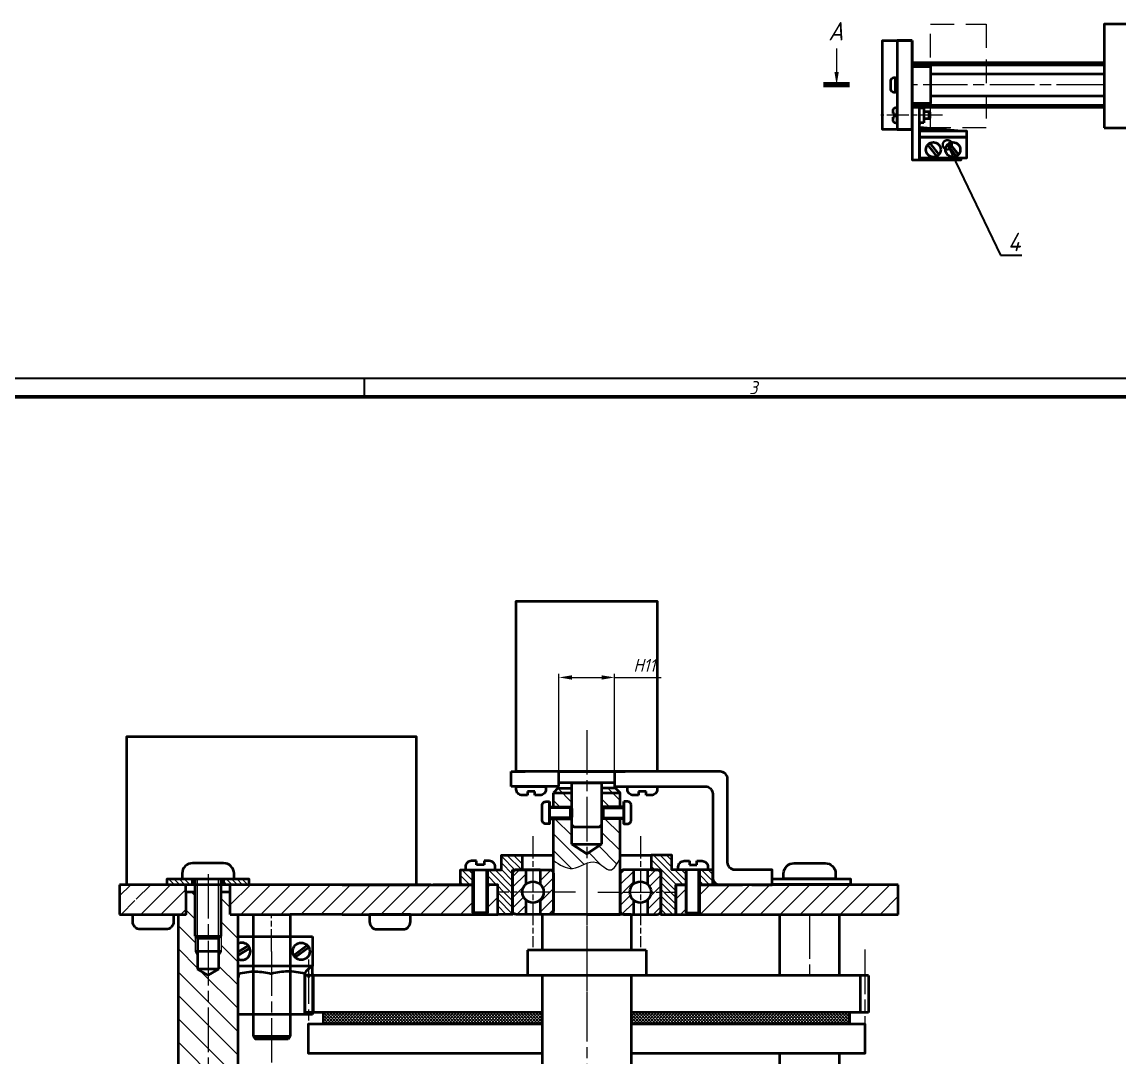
# Model space of a CAD drawing. Header units: millimetres. Extents: x -1657 to 2092, y -1414 to 1302.
# Drawn here: x 857 to 1152.9, y -1003.4 to -724.2 of the extents above; entities that cross this region are included whole.
import ezdxf
from ezdxf import colors
from ezdxf.entities.mleader import LeaderData, LeaderLine
from ezdxf.enums import TextEntityAlignment as Align
from ezdxf.math import Vec2, Vec3

# ---------------------------------------------------------------- set-up
doc = ezdxf.new("R2010")
doc.units = ezdxf.units.MM
for name, pattern in [('AM_ISO08W050', [18, 12, -1.5, 3, -1.5]), ('AM_ISO08W050x2', [9, 6, -0.75, 1.5, -0.75]), ('HIDDEN', [9.525, 6.35, -3.175])]:
    doc.linetypes.add(name, pattern=pattern)
doc.layers.get('0').update_dxf_attribs({"lineweight": 80})
for name, color, linetype, lineweight in [('AM_0', 7, 'Continuous', 35), ('AM_4', 3, 'Continuous', 15), ('AM_4N', 3, 'Continuous', 15), ('AM_5', 3, 'Continuous', 15), ('AM_7', 4, 'AM_ISO08W050', 15), ('AM_8', 1, 'Continuous', 15), ('AM_BOR', 7, 'Continuous', 35), ('окружности', 100, 'HIDDEN', 15), ('основные', 7, 'Continuous', 35), ('оч жирные', 7, 'Continuous', 70), ('тонкие', 2, 'Continuous', 15)]:
    doc.layers.add(name, color=color, linetype=linetype, lineweight=lineweight)
doc.styles.add('ACGOSTTS', font='geniso.shx', dxfattribs={"oblique": 15})
doc.styles.get("Standard").update_dxf_attribs({"font": 'geniso.shx', "oblique": 15})
doc.dimstyles.new('AM_GOST$0', dxfattribs={"dimtxt": 3.5, "dimasz": 3.5, "dimexe": 1, "dimexo": 1, "dimgap": 1.5, "dimtad": 1, "dimtoh": 1, "dimtxsty": 'Standard', "dimcen": 0, "dimclrd": 256, "dimclre": 256, "dimclrt": 2, "dimadec": 0, "dimazin": 2, "dimtp": 0.1, "dimtm": 0.1, "dimtfac": 0.71, "dimtmove": 0, "dimatfit": 3, "dimfxl": 1, "dimtolj": 1, "dimlwd": -1, "dimlwe": -1, "dimarcsym": 1})
pattern_1 = [(135, (496.132, -1457.6728), (-0.8980256, -0.8980256), [])]
pattern_2 = [(45, (97.2101, -1609.3425), (-1.4142136, 1.4142136), [])]
pattern_3 = [(135, (1888.3036, -1428.0744), (-0.7071068, -0.7071068), [])]

# ---------------------------------------------------------------- blocks, each defined once
blk = doc.blocks.new('_DotSmall')
at = {"color": 0, "linetype": 'ByBlock', "const_width": 0.5}
blk.add_lwpolyline([(-0.0625, 0, 1), (0.0625, 0, 1)], format="xyb", close=True, dxfattribs=at)
blk = doc.blocks.new('GOST_A1_LANDSCAPE')
at = {"layer": 'AM_BOR', "color": 1, "lineweight": 25}
for p, q in [((841, 594), (0, 594)), ((211, 594), (211, 589))]:
    blk.add_line(p, q, dxfattribs=at)
at = {"layer": 'AM_BOR', "color": 7, "lineweight": 50}
blk.add_line((836, 589), (20, 589), dxfattribs=at)
at = {"layer": 'AM_BOR', "color": 1, "lineweight": 25, "style": 'ACGOSTTS', "oblique": 15}
blk.add_text('3', height=3.5, dxfattribs=at).set_placement((316, 591.5), align=Align.MIDDLE_CENTER)
blk = doc.blocks.new('*D165')
at = {"layer": 'AM_5', "linetype": 'ByBlock', "transparency": 16777216}
for p, q in [((1001.83, -928.43), (1001.83, -900.03)), ((1005.33, -901.03), (1013.33, -901.03)), ((1016.83, -928.43), (1016.83, -900.03)), ((1016.83, -901.03), (1029.43, -901.03))]:
    blk.add_line(p, q, dxfattribs=at)
at = {"layer": 'AM_5', "transparency": 16777216}
for points in [[(1005.33, -900.45), (1005.33, -901.62), (1001.83, -901.03)], [(1013.33, -900.45), (1013.33, -901.62), (1016.83, -901.03)]]:
    blk.add_solid(points, dxfattribs=at)
at = {"layer": 'Defpoints', "color": 0, "transparency": 16777216}
for p in [(1016.83, -901.03), (1001.83, -929.43), (1016.83, -929.43)]:
    blk.add_point(p, dxfattribs=at)
at = {"layer": 'AM_5', "color": 2, "transparency": 16777216, "insert": (1024.88, -897.78), "char_height": 3.5, "attachment_point": 5}
blk.add_mtext('\\A1;H11', dxfattribs=at)

msp = doc.modelspace()

# ---------------------------------------------------------------- hatches: boundary and pattern name
at = {"layer": 'AM_8'}
h = msp.add_hatch(dxfattribs=at)
h.set_pattern_fill('ANSI31', color=256, angle=90, style=0)
h.set_pattern_definition([(135, (1309.6957, -1373.7972), (-2.245064, -2.245064), [])])
edge = h.paths.add_edge_path()
edge.add_line((1001.082, -939.13), (1000.653, -939.13))
edge.add_line((1000.653, -939.13), (1000.332, -939.13))
edge.add_line((1000.332, -939.13), (1000.332, -950.391))
edge.add_spline(control_points=[(1000.332, -950.391), (1002.027, -951.548), (1004.915, -953.519), (1008.046, -951.609), (1009.331, -951.133)], knot_values=[0, 0, 0, 0, 2.7958773, 4.7635346, 4.7635346, 4.7635346, 4.7635346], degree=3, periodic=0)
edge.add_line((1009.331, -951.133), (1009.331, -948.64))
edge.add_line((1009.331, -948.64), (1005.332, -946.02))
edge.add_line((1005.332, -946.02), (1005.332, -940.827))
edge.add_line((1005.332, -940.827), (1005.332, -939.13))
edge.add_line((1005.332, -939.13), (1004.903, -939.13))
edge.add_line((1004.903, -939.13), (1001.082, -939.13))
edge = h.paths.add_edge_path()
edge.add_line((1013.761, -939.13), (1013.332, -939.13))
edge.add_line((1013.332, -939.13), (1013.332, -940.827))
edge.add_line((1013.332, -940.827), (1013.332, -946.02))
edge.add_line((1013.332, -946.02), (1009.331, -948.642))
edge.add_line((1009.331, -948.642), (1009.331, -951.133))
edge.add_spline(control_points=[(1009.331, -951.133), (1010.228, -950.8), (1012.479, -950.345), (1015.866, -954.56), (1017.51, -951.366), (1018.332, -949.769)], knot_values=[4.7635346, 4.7635346, 4.7635346, 4.7635346, 6.1390184, 8.2290928, 10.3200374, 10.3200374, 10.3200374, 10.3200374], degree=3, periodic=0)
edge.add_line((1018.332, -949.769), (1018.332, -939.13))
edge.add_line((1018.332, -939.13), (1018.011, -939.13))
edge.add_line((1018.011, -939.13), (1017.582, -939.13))
edge.add_line((1017.582, -939.13), (1013.761, -939.13))
h.paths.add_polyline_path([(1000.332, -932.134), (1000.332, -935.93), (1000.653, -935.93), (1001.082, -935.93), (1004.903, -935.93), (1005.332, -935.93), (1005.332, -932.134)])
h.paths.add_polyline_path([(1013.332, -932.134), (1013.332, -935.93), (1013.761, -935.93), (1017.582, -935.93), (1018.011, -935.93), (1018.332, -935.93), (1018.332, -932.134)])
h.paths.add_polyline_path([(1001.532, -930.934), (1000.332, -932.134), (1005.332, -932.134), (1005.332, -930.934)])
h.paths.add_polyline_path([(1013.332, -930.934), (1013.332, -932.134), (1018.332, -932.134), (1017.132, -930.934)])
h = msp.add_hatch(dxfattribs=at)
h.set_pattern_fill('ANSI31', color=256, scale=0.4, angle=450, style=0)
h.set_pattern_definition(pattern_1)
h.paths.add_polyline_path([(978.632, -952.934), (975.332, -952.934), (975.332, -956.934), (978.632, -956.934)])
edge = h.paths.add_edge_path()
edge.add_arc((990.332, -953.934), 1, 90, 180, ccw=False)
edge.add_line((990.332, -952.934), (991.932, -952.934))
edge.add_line((991.932, -952.934), (991.932, -948.934))
edge.add_line((991.932, -948.934), (986.332, -948.934))
edge.add_line((986.332, -948.934), (986.332, -952.934))
edge.add_line((986.332, -952.934), (985.332, -952.934))
edge.add_line((985.332, -952.934), (982.632, -952.934))
edge.add_line((982.632, -952.934), (982.632, -956.934))
edge.add_line((982.632, -956.934), (985.332, -956.934))
edge.add_line((985.332, -956.934), (985.332, -958.827))
edge.add_line((985.332, -958.827), (989.332, -958.827))
edge.add_line((989.332, -958.827), (989.332, -953.934))
h.paths.add_polyline_path([(978.632, -952.934), (975.332, -952.934), (975.332, -956.934), (978.632, -956.934)], flags=17)
h.paths.add_polyline_path([(989.332, -958.934), (985.332, -958.934), (985.332, -964.934), (989.332, -964.934)])
edge = h.paths.add_edge_path()
edge.add_line((1036.032, -952.934), (1033.332, -952.934))
edge.add_line((1033.332, -952.934), (1032.332, -952.934))
edge.add_line((1032.332, -952.934), (1032.332, -948.934))
edge.add_line((1032.332, -948.934), (1026.732, -948.934))
edge.add_line((1026.732, -948.934), (1026.732, -952.934))
edge.add_line((1026.732, -952.934), (1028.332, -952.934))
edge.add_arc((1028.332, -953.934), 1, 0, 90, ccw=False)
edge.add_line((1029.332, -953.934), (1029.332, -958.827))
edge.add_line((1029.332, -958.827), (1033.332, -958.827))
edge.add_line((1033.332, -958.827), (1033.332, -956.934))
edge.add_line((1033.332, -956.934), (1036.032, -956.934))
edge.add_line((1036.032, -956.934), (1036.032, -952.934))
h.paths.add_polyline_path([(1043.332, -952.934), (1040.032, -952.934), (1040.032, -956.934), (1043.332, -956.934)])
h.paths.add_polyline_path([(1033.332, -958.934), (1029.332, -958.934), (1029.332, -964.934), (1033.332, -964.934)])
h = msp.add_hatch(dxfattribs=at)
h.set_pattern_fill('_U', color=256, angle=135, style=0, pattern_type=0)
h.set_pattern_definition(pattern_3)
h.paths.add_polyline_path([(896.206, -956.934), (902.977, -956.934), (902.977, -955.334), (896.206, -955.334)])
h = msp.add_hatch(dxfattribs=at)
h.set_pattern_fill('_U', color=256, angle=135, style=0, pattern_type=0)
h.set_pattern_definition(pattern_3)
h.paths.add_polyline_path([(918.206, -955.334), (911.435, -955.334), (911.435, -956.934), (918.206, -956.934)])
h = msp.add_hatch(dxfattribs=at)
h.set_pattern_fill('ANSI31', color=256, scale=0.4, angle=450, style=0)
h.set_pattern_definition(pattern_1)
h.paths.add_polyline_path([(976.632, -952.934), (975.332, -952.934), (975.332, -956.934), (978.632, -956.934), (978.632, -952.934)])
h = msp.add_hatch(dxfattribs=at)
h.set_pattern_fill('_U', color=256, scale=2, angle=405, style=0, pattern_type=0)
h.set_pattern_definition(pattern_2)
edge = h.paths.add_edge_path()
edge.add_line((990.332, -964.934), (992.918, -964.934))
edge.add_line((992.918, -964.934), (992.918, -961.059))
edge.add_arc((994.832, -958.934), 2.86, 492.00772, 587.99228, ccw=False)
edge.add_line((992.918, -956.809), (992.918, -952.934))
edge.add_line((992.918, -952.934), (990.332, -952.934))
edge.add_arc((990.332, -953.934), 1, 450, 540)
edge.add_line((989.332, -953.934), (989.332, -963.934))
edge.add_arc((990.332, -963.934), 1, 540, 630)
h = msp.add_hatch(dxfattribs=at)
h.set_pattern_fill('_U', color=256, scale=2, angle=405, style=0, pattern_type=0)
h.set_pattern_definition(pattern_2)
edge = h.paths.add_edge_path()
edge.add_line((999.332, -952.934), (996.746, -952.934))
edge.add_line((996.746, -952.934), (996.746, -956.809))
edge.add_arc((994.832, -958.934), 2.86, 312.00772, 407.99228, ccw=False)
edge.add_line((996.746, -961.059), (996.746, -964.934))
edge.add_line((996.746, -964.934), (999.332, -964.934))
edge.add_arc((999.332, -963.934), 1, 630, 720)
edge.add_line((1000.332, -963.934), (1000.332, -953.934))
edge.add_arc((999.332, -953.934), 1, 360, 450)
h = msp.add_hatch(dxfattribs=at)
h.set_pattern_fill('_U', color=256, scale=2, angle=405, style=0, pattern_type=0)
h.set_pattern_definition(pattern_2)
edge = h.paths.add_edge_path()
edge.add_arc((1019.332, -953.934), 1, 450, 540)
edge.add_line((1018.332, -953.934), (1018.332, -963.934))
edge.add_arc((1019.332, -963.934), 1, 540, 630)
edge.add_line((1019.332, -964.934), (1021.918, -964.934))
edge.add_line((1021.918, -964.934), (1021.918, -961.059))
edge.add_arc((1023.832, -958.934), 2.86, 492.00772, 587.99228, ccw=False)
edge.add_line((1021.918, -956.809), (1021.918, -952.934))
edge.add_line((1021.918, -952.934), (1019.332, -952.934))
h = msp.add_hatch(dxfattribs=at)
h.set_pattern_fill('_U', color=256, scale=2, angle=405, style=0, pattern_type=0)
h.set_pattern_definition(pattern_2)
edge = h.paths.add_edge_path()
edge.add_line((1025.746, -961.059), (1025.746, -964.934))
edge.add_line((1025.746, -964.934), (1028.332, -964.934))
edge.add_arc((1028.332, -963.934), 1, 630, 720)
edge.add_line((1029.332, -963.934), (1029.332, -953.934))
edge.add_arc((1028.332, -953.934), 1, 360, 450)
edge.add_line((1028.332, -952.934), (1025.746, -952.934))
edge.add_line((1025.746, -952.934), (1025.746, -956.809))
edge.add_arc((1023.832, -958.934), 2.86, 312.00772, 407.99228, ccw=False)
h = msp.add_hatch(dxfattribs=at)
h.set_pattern_fill('ANSI31', color=256, scale=1.2, angle=180)
h.set_pattern_definition([(225, (-67.8108, -1453.0834), (2.694077, -2.694077), [])])
h.paths.add_polyline_path([(885.808, -1052.152), (888.24, -1055.109, -1), (888.637, -1055.591, -1), (888.24, -1055.109), (885.808, -1052.152), (883.332, -1052.152), (883.332, -1060.152), (901.206, -1060.152), (901.206, -1058.179), (901.206, -1052.152)])
h.paths.add_polyline_path([(965.326, -1052.152), (965.326, -1054.152), (965.335, -1054.152), (965.335, -1060.152), (918.206, -1060.152), (918.206, -1061.779), (896.206, -1061.779), (896.206, -1060.152), (913.206, -1060.152), (913.206, -1058.179), (913.206, -1052.152)])
h.paths.add_polyline_path([(885.332, -956.934), (884.248, -956.934), (887.318, -960.666, -1), (887.715, -961.149, -1), (887.318, -960.666), (884.248, -956.934), (883.332, -956.934), (883.332, -964.934), (901.206, -964.934), (901.206, -958.934), (901.206, -956.934)])
h.paths.add_polyline_path([(913.206, -956.934), (913.206, -958.934), (913.206, -964.934), (929.332, -964.934), (943.332, -964.934), (978.632, -964.934), (978.632, -964.48), (978.632, -956.934), (967.899, -956.934), (943.332, -956.934)])
h.paths.add_polyline_path([(973.326, -1052.152), (973.326, -1054.152), (973.335, -1054.152), (973.31, -1060.152), (975.317, -1060.152), (981.326, -1060.152), (981.326, -1052.152)])
h.paths.add_polyline_path([(1045.305, -1052.152), (1045.305, -1054.152), (1045.315, -1054.152), (1045.315, -1060.152), (1043.314, -1060.152), (1043.314, -1086.152), (1037.775, -1086.152), (1037.775, -1060.152), (1037.326, -1060.152), (1037.326, -1052.152), (1043.305, -1052.152), (1043.305, -1051.152), (1046.823, -1051.152), (1046.823, -1052.152)])
h.paths.add_polyline_path([(1055.305, -1052.152), (1053.305, -1052.152), (1053.305, -1054.152), (1053.315, -1054.152), (1053.289, -1060.152), (1069.553, -1060.152), (1069.54, -1052.152)])
h.paths.add_polyline_path([(1069.54, -1052.152), (1069.553, -1060.152), (1093.332, -1060.152), (1093.332, -1052.152)])
h.paths.add_polyline_path([(1055.329, -956.938), (1053.899, -956.934), (1042.899, -956.934), (1040.032, -956.934), (1040.032, -964.934), (1050.765, -964.934), (1093.332, -964.934), (1093.332, -956.934), (1059.366, -956.934), (1059.366, -956.938)])
h.paths.add_polyline_path([(1033.332, -956.934), (1033.332, -964.934), (1036.032, -964.934), (1036.032, -964.48), (1036.032, -956.934)])
h.paths.add_polyline_path([(982.632, -956.934), (982.632, -964.48), (982.632, -964.934), (985.332, -964.934), (985.332, -956.934)])
h = msp.add_hatch(dxfattribs=at)
h.set_pattern_fill('ANSI31', color=256, scale=1.4, angle=90)
h.set_pattern_definition([(135, (-67.811, -1453.0834), (-3.14309, -3.14309), [])])
h.paths.add_polyline_path([(910.706, -958.934), (910.706, -970.853), (910.706, -974.934), (910.056, -976.134), (910.056, -979.734), (907.206, -981.379), (907.206, -1035.734), (910.056, -1037.379), (910.056, -1040.979), (910.706, -1042.179), (910.706, -1046.26), (910.706, -1052.152), (915.206, -1052.152), (915.206, -970.934), (915.206, -964.961), (913.206, -964.934), (913.206, -958.934)])
h.paths.add_polyline_path([(903.706, -974.934), (903.706, -958.934), (901.206, -958.934), (901.206, -964.934), (899.206, -964.961), (899.206, -1052.152), (903.706, -1052.152), (903.706, -1046.26), (903.706, -1042.179), (904.355, -1040.979), (904.355, -1037.379), (907.206, -1035.734), (907.206, -981.379), (904.355, -979.734), (904.355, -976.134)])
h.paths.add_polyline_path([(910.706, -1052.152), (910.706, -1058.179), (913.206, -1058.179), (913.206, -1052.152)])
h.paths.add_polyline_path([(901.206, -1052.152), (901.206, -1058.179), (903.706, -1058.179), (903.706, -1052.152)])
h = msp.add_hatch(dxfattribs=at)
h.set_pattern_fill('ANSI37', color=256, scale=0.182, angle=360, style=0)
h.set_pattern_definition([(45, (-1928.0401, -1649.62536), (-0.40860165, 0.40860165), []), (135, (-1928.0401, -1649.62536), (-0.40860165, -0.40860165), [])])
h.paths.add_polyline_path([(997.331, -991.434), (938.332, -991.434), (938.332, -994.426), (997.331, -994.426)])
h.paths.add_polyline_path([(1080.332, -991.434), (1021.332, -991.434), (1021.332, -994.426), (1080.332, -994.426)])

# ---------------------------------------------------------------- linework, layer by layer
at = {"layer": 'AM_0'}
for p, q in [((919.332, -964.934), (919.332, -980.934)), ((929.332, -964.934), (929.332, -980.934)), ((997.332, -964.934), (997.332, -974.557)), ((1021.332, -964.934), (1021.332, -974.557)), ((904.355, -971.334), (904.355, -979.734)), ((910.056, -971.334), (910.056, -979.734)), ((910.706, -974.934), (903.706, -974.934)), ((993.332, -974.557), (993.332, -981.434)), ((1025.332, -974.557), (993.332, -974.557)), ((1025.332, -974.557), (1025.332, -981.434)), ((935.332, -978.934), (915.206, -978.934)), ((907.206, -981.379), (904.355, -979.734)), ((910.056, -979.734), (904.355, -979.734)), ((907.206, -981.379), (910.056, -979.734)), ((933.332, -981.434), (933.332, -991.434)), ((1085.332, -981.434), (933.332, -981.434)), ((935.332, -980.934), (935.332, -991.934)), ((935.582, -981.434), (935.582, -991.434)), ((1025.332, -981.434), (993.332, -981.434)), ((1021.332, -981.434), (997.332, -981.434)), ((1083.082, -981.434), (1083.082, -991.434)), ((1085.332, -981.434), (1085.332, -991.434)), ((935.332, -991.934), (915.206, -991.934)), ((919.332, -991.934), (919.332, -997.776)), ((929.332, -991.934), (919.332, -991.934)), ((929.332, -991.934), (929.332, -997.776)), ((997.332, -991.434), (933.332, -991.434)), ((1085.332, -991.434), (1021.332, -991.434)), ((919.332, -997.776), (919.866, -998.581)), ((928.798, -998.581), (919.866, -998.581)), ((929.332, -997.776), (928.798, -998.581))]:
    msp.add_line(p, q, dxfattribs=at)
at = {"layer": 'AM_4'}
for p, q in [((904.355, -971.334), (904.355, -955.334)), ((910.056, -971.334), (910.056, -955.334)), ((979.065, -964.934), (979.065, -952.934)), ((982.199, -964.934), (982.199, -952.934)), ((1036.465, -964.934), (1036.465, -952.934)), ((1040.032, -964.48), (1040.032, -952.934)), ((903.706, -957.035), (903.706, -974.934)), ((910.706, -957.035), (910.706, -974.934)), ((978.632, -964.48), (978.632, -964.934)), ((982.632, -964.48), (982.632, -964.934)), ((1036.032, -964.48), (1036.032, -964.934)), ((1040.032, -964.48), (1040.032, -964.934)), ((903.706, -974.934), (904.355, -976.134)), ((910.706, -974.934), (910.056, -976.134))]:
    msp.add_line(p, q, dxfattribs=at)
at = {"layer": 'AM_4N'}
for p, q in [((1005.332, -936.36), (999.332, -936.36)), ((1013.332, -936.36), (1019.332, -936.36)), ((1005.332, -938.701), (999.332, -938.701)), ((1013.332, -938.701), (1019.332, -938.701))]:
    msp.add_line(p, q, dxfattribs=at)
at = {"layer": 'AM_5'}
msp.add_line((1076.738, -731.391), (1076.738, -737.711), dxfattribs=at)
at = {"layer": 'AM_5', "linetype": 'Continuous'}
msp.add_trace([(1076.155, -737.711), (1077.321, -737.711), (1076.738, -741.211)], dxfattribs=at)
at = {"layer": 'AM_7'}
for p, q in [((1148.078, -741.211), (1097.078, -741.211)), ((1148.941, -741.211), (1148.078, -741.211)), ((1009.332, -915.246), (1009.315, -1321.395)), ((907.206, -954.083), (907.206, -1060.152)), ((1069.458, -964.934), (1069.458, -981.434)), ((924.332, -974.934), (924.332, -1006.934)), ((1084.332, -974.434), (1084.332, -998.434)), ((934.267, -977.099), (934.332, -998.934)), ((934.332, -977.099), (934.332, -998.434))]:
    msp.add_line(p, q, dxfattribs=at)
at = {"layer": 'AM_7', "linetype": 'AM_ISO08W050x2'}
for p, q in [((1105.265, -749.406), (1088.646, -749.406)), ((994.832, -943.828), (994.832, -973.827)), ((1023.832, -943.828), (1023.832, -973.827)), ((1023.832, -943.828), (1023.832, -973.827)), ((1006.332, -958.934), (985.739, -958.934)), ((1009.332, -958.934), (1009.332, -987.434)), ((1012.332, -958.934), (1032.925, -958.934)), ((924.332, -974.934), (924.332, -964.934))]:
    msp.add_line(p, q, dxfattribs=at)
at = {"layer": 'окружности'}
msp.add_lwpolyline([(1102.078, -724.825), (1117.078, -724.825), (1117.078, -752.825), (1102.078, -752.825)], close=True, dxfattribs=at)
at = {"layer": 'основные'}
for p, q in [((1097.078, -735.765), (1148.941, -735.765)), ((1097.078, -746.656), (1148.941, -746.656)), ((1092.378, -748.906), (1091.878, -748.906)), ((1091.878, -749.906), (1092.378, -749.906)), ((1092.378, -749.906), (1092.378, -748.906)), ((1099.078, -751.644), (1099.078, -751.914)), ((1110.557, -753.673), (1099.078, -752.709)), ((1109.225, -753.684), (1108.625, -753.684)), ((1110.627, -753.679), (1110.557, -753.673)), ((1110.627, -753.679), (1110.627, -753.679)), ((1102.078, -758.27), (1101.353, -757.356)), ((1101.887, -756.93), (1104.343, -760.013)), ((1109.06, -760.442), (1106.612, -757.356)), ((1107.146, -756.93), (1109.602, -760.013)), ((1103.801, -760.442), (1102.078, -758.27)), ((988.931, -930.425), (988.931, -926.425)), ((988.931, -926.425), (992.764, -926.425)), ((1001.831, -930.426), (1001.831, -926.427)), ((1009.332, -926.427), (1019.732, -926.427)), ((1016.832, -926.427), (1016.832, -930.427)), ((1001.831, -930.426), (988.931, -930.425)), ((995.332, -931.827), (993.332, -931.827)), ((993.332, -931.827), (993.332, -932.827)), ((995.332, -932.827), (995.332, -931.827)), ((1001.532, -930.934), (1000.332, -932.134)), ((1000.332, -935.93), (1000.332, -932.134)), ((1000.332, -932.134), (1005.332, -932.134)), ((1001.532, -930.934), (1005.332, -930.934)), ((1017.132, -930.934), (1013.332, -930.934)), ((1013.332, -932.134), (1018.332, -932.134)), ((1017.132, -930.934), (1018.332, -932.134)), ((1018.332, -935.93), (1018.332, -932.134)), ((1025.332, -931.827), (1023.332, -931.827)), ((1023.332, -931.827), (1023.332, -932.827)), ((1025.332, -932.827), (1025.332, -931.827)), ((999.332, -935.93), (999.332, -934.53)), ((1019.332, -935.93), (1019.332, -934.53)), ((999.332, -935.93), (1000.653, -935.93)), ((999.332, -939.13), (999.332, -935.93)), ((1000.653, -935.93), (1001.082, -935.93)), ((1001.082, -935.93), (1004.903, -935.93)), ((1004.903, -935.93), (1005.332, -936.36)), ((1004.903, -935.93), (1004.903, -939.13)), ((1004.903, -935.93), (1005.332, -935.93)), ((1005.332, -936.36), (1005.332, -938.701)), ((1013.761, -935.93), (1013.332, -936.36)), ((1013.761, -935.93), (1013.332, -935.93)), ((1013.332, -936.36), (1013.332, -938.701)), ((1017.582, -935.93), (1013.761, -935.93)), ((1013.761, -935.93), (1013.761, -939.13)), ((1018.011, -935.93), (1017.582, -935.93)), ((1019.332, -935.93), (1018.011, -935.93)), ((1019.332, -939.13), (1019.332, -935.93)), ((999.332, -940.53), (999.332, -939.13)), ((999.332, -939.13), (1000.653, -939.13)), ((1000.332, -964.934), (1000.332, -939.13)), ((1000.653, -939.13), (1001.082, -939.13)), ((1001.082, -939.13), (1004.903, -939.13)), ((1004.903, -939.13), (1005.332, -938.701)), ((1004.903, -939.13), (1005.332, -939.13)), ((1005.332, -946.02), (1005.332, -940.827)), ((1013.761, -939.13), (1013.332, -938.701)), ((1013.761, -939.13), (1013.332, -939.13)), ((1013.332, -940.827), (1013.332, -946.02)), ((1017.582, -939.13), (1013.761, -939.13)), ((1018.011, -939.13), (1017.582, -939.13)), ((1019.332, -939.13), (1018.011, -939.13)), ((1018.332, -964.934), (1018.332, -939.13)), ((1019.332, -940.53), (1019.332, -939.13)), ((1009.331, -948.64), (1005.332, -946.02)), ((1005.332, -946.02), (1013.332, -946.02)), ((1009.332, -948.641), (1013.332, -946.02)), ((991.932, -948.934), (991.932, -952.934)), ((991.932, -948.934), (1000.332, -948.934)), ((1018.332, -948.934), (1026.732, -948.934)), ((979.632, -951.534), (979.632, -950.534)), ((981.632, -951.534), (979.632, -951.534)), ((981.632, -950.534), (981.632, -951.534)), ((1037.032, -950.534), (1037.032, -951.534)), ((1037.032, -951.534), (1039.032, -951.534)), ((1039.032, -951.534), (1039.032, -950.534)), ((902.977, -956.934), (902.977, -955.334)), ((903.706, -970.853), (903.706, -955.334)), ((910.706, -970.853), (910.706, -955.334)), ((911.435, -956.934), (911.435, -955.334)), ((978.632, -964.48), (978.632, -952.934)), ((982.632, -964.48), (982.632, -952.934)), ((989.332, -953.934), (989.332, -952.934)), ((989.332, -952.934), (990.332, -952.934)), ((989.332, -953.934), (989.332, -956.934)), ((990.332, -952.934), (1000.332, -952.934)), ((996.746, -952.934), (990.332, -952.934)), ((992.918, -952.934), (992.918, -956.809)), ((996.746, -952.934), (996.746, -956.809)), ((1021.918, -952.934), (1021.918, -956.809)), ((1025.746, -952.934), (1025.746, -956.809)), ((1028.332, -952.934), (1029.338, -952.934)), ((1029.338, -952.934), (1029.338, -954.032)), ((1036.032, -952.934), (1036.032, -964.48)), ((1039.599, -964.934), (1039.599, -952.934)), ((883.332, -956.934), (883.332, -964.934)), ((901.206, -958.934), (901.206, -956.934)), ((913.206, -958.934), (913.206, -956.934)), ((943.332, -956.934), (967.899, -956.934)), ((967.899, -956.934), (978.632, -956.934)), ((985.332, -956.934), (982.632, -956.934)), ((985.332, -964.934), (985.332, -956.934)), ((1033.332, -956.934), (1033.332, -964.934)), ((1033.332, -956.934), (1036.032, -956.934)), ((1036.032, -956.934), (1033.332, -956.934)), ((1042.899, -956.934), (1040.032, -956.934)), ((1053.899, -956.934), (1042.899, -956.934)), ((1093.332, -956.934), (1053.899, -956.934)), ((1093.332, -964.934), (1093.332, -956.934)), ((992.918, -961.059), (992.918, -964.934)), ((996.746, -961.059), (996.746, -964.934)), ((1021.918, -961.059), (1021.918, -964.934)), ((1025.746, -961.059), (1025.746, -964.934)), ((982.632, -964.48), (978.632, -964.48)), ((979.065, -964.934), (978.632, -964.48)), ((982.632, -964.48), (982.199, -964.934)), ((1036.032, -964.48), (1040.032, -964.48)), ((1036.032, -964.48), (1036.465, -964.934)), ((1039.599, -964.934), (1040.032, -964.48)), ((913.206, -964.934), (929.332, -964.934)), ((943.332, -964.934), (929.332, -964.934)), ((943.332, -964.934), (985.332, -964.934)), ((982.199, -964.934), (979.065, -964.934)), ((1021.332, -964.934), (997.332, -964.934)), ((1009.332, -964.934), (1018.332, -964.934)), ((1033.332, -964.934), (1050.765, -964.934)), ((1036.465, -964.934), (1039.599, -964.934)), ((1050.765, -964.934), (1093.332, -964.934)), ((903.706, -970.853), (904.355, -971.334)), ((903.706, -970.853), (910.706, -970.853)), ((904.355, -971.334), (910.056, -971.334)), ((910.706, -970.853), (910.056, -971.334)), ((915.206, -970.934), (935.332, -970.934)), ((918.077, -973.38), (915.206, -975.171)), ((930.291, -975.954), (933.952, -973.271)), ((935.332, -970.934), (935.332, -978.934)), ((915.206, -976.049), (918.446, -974.028)), ((930.731, -976.555), (930.291, -975.954)), ((934.417, -973.854), (930.731, -976.555)), ((935.332, -980.934), (935.332, -978.934)), ((915.332, -991.934), (915.332, -980.934)), ((919.332, -980.934), (919.332, -991.934)), ((929.332, -980.934), (929.332, -991.934)), ((933.332, -991.934), (933.332, -980.934)), ((934.332, -980.934), (934.332, -981.934)), ((997.332, -981.434), (997.316, -1298.216)), ((1021.332, -981.434), (1021.332, -997.426)), ((938.332, -994.426), (938.332, -991.434)), ((997.332, -991.428), (993.332, -991.426)), ((1080.332, -994.426), (1080.332, -991.434)), ((1021.332, -994.426), (1021.332, -998.298)), ((919.332, -997.776), (929.332, -997.776)), ((1021.332, -997.426), (1021.316, -1298.134))]:
    msp.add_line(p, q, dxfattribs=at)
for points in [[(1148.941, -752.825), (1163.96, -752.825), (1163.96, -724.825), (1148.941, -724.825)], [(1097.078, -729.207), (1097.078, -753.214), (1089.078, -753.214), (1089.078, -729.207)], [(1097.078, -729.207), (1093.078, -729.207), (1093.078, -753.214), (1097.078, -753.214)], [(1102.078, -736.211), (1102.078, -746.211), (1097.078, -746.211), (1097.078, -736.211)], [(1099.078, -747.211), (1097.078, -747.211), (1097.078, -761.449), (1099.078, -761.449)], [(1100.278, -751.406), (1099.078, -751.406), (1099.078, -747.406), (1100.278, -747.406)], [(1111.878, -753.684), (1099.078, -753.684), (1099.078, -755.309), (1111.878, -755.309)], [(885.332, -956.934), (885.332, -916.934), (963.332, -916.934), (963.332, -956.934)], [(1001.832, -926.427), (1016.832, -926.427), (1016.832, -929.427), (1001.832, -929.427)]]:
    msp.add_lwpolyline(points, close=True, dxfattribs=at)
for points in [[(1148.941, -735.211), (1097.078, -735.211), (1097.078, -747.211), (1148.941, -747.211)], [(1097.078, -744.211), (1097.078, -738.211)], [(1102.078, -738.211), (1148.941, -738.211)], [(1148.941, -744.211), (1102.078, -744.211)], [(1100.278, -748.352), (1101.739, -748.352), (1101.927, -748.568), (1101.927, -750.135), (1101.739, -750.352), (1101.739, -748.352), (1101.739, -750.352), (1100.278, -750.352)], [(1108.925, -753.684), (1108.925, -753.684), (1103.281, -753.382), (1099.05, -752.976)], [(1100.278, -760.908), (1111.878, -760.908), (1111.878, -753.684), (1099.078, -753.684), (1099.078, -760.908)], [(1099.078, -753.684), (1099.13, -761.402), (1110.318, -761.402), (1110.318, -760.908)], [(1099.078, -760.908), (1111.878, -760.908), (1111.878, -755.309), (1099.078, -755.309), (1099.078, -760.908)], [(995.899, -926.427), (990.332, -926.427), (990.332, -880.427), (1028.332, -880.427), (1028.332, -926.427), (995.899, -926.427)], [(1005.332, -930.934), (1005.332, -929.427), (1013.332, -929.427), (1013.332, -930.934)], [(1011.1, -941.427), (1005.932, -941.427), (1005.332, -940.827), (1005.332, -930.934)], [(1013.332, -930.934), (1013.332, -940.827), (1012.732, -941.427), (1011.1, -941.427)], [(903.706, -956.934), (896.206, -956.934), (896.206, -955.334), (918.206, -955.334), (918.206, -956.934), (910.706, -956.934)], [(1059.366, -955.319), (1080.458, -955.319), (1080.458, -956.919), (1059.366, -956.919)], [(905.332, -956.934), (883.332, -956.934)], [(967.332, -956.934), (961.332, -956.934)], [(975.332, -956.934), (971.332, -956.934), (967.899, -956.934)], [(989.332, -964.934), (985.332, -964.934), (985.332, -956.934), (982.632, -956.934)], [(1029.332, -964.934), (1033.332, -964.934), (1033.332, -956.934), (1036.032, -956.934)], [(1043.332, -956.934), (1047.332, -956.934), (1050.765, -956.934)], [(1053.899, -956.934), (1057.332, -956.934)], [(903.706, -958.934), (901.206, -958.934), (901.206, -964.934), (901.206, -964.934)], [(913.206, -964.934), (913.206, -964.934), (913.206, -958.934), (910.706, -958.934)], [(883.332, -964.934), (901.206, -964.934)], [(915.206, -970.934), (915.206, -1052.152), (899.206, -1052.152), (899.206, -964.961), (901.206, -964.934)], [(913.206, -964.934), (915.206, -964.961), (915.206, -970.934)], [(1061.458, -981.434), (1061.458, -964.961), (1077.458, -964.961), (1077.458, -981.434)], [(968.484, -1002.426), (934.329, -1002.426), (934.329, -994.426), (997.331, -994.426)], [(1021.332, -994.426), (1084.329, -994.426), (1084.329, -1002.426), (1050.144, -1002.426)], [(997.331, -1002.426), (968.484, -1002.426)], [(1050.144, -1002.426), (1021.332, -1002.426)], [(1077.458, -1002.426), (1077.553, -1052.152), (1061.553, -1052.152), (1061.458, -1002.426)]]:
    msp.add_lwpolyline(points, dxfattribs=at)
for points in [[(1091.378, -740.711), (1091.378, -740.011, -0.4142136), (1092.178, -739.211), (1092.578, -739.211), (1092.578, -743.211), (1092.178, -743.211, -0.4142136), (1091.378, -742.411), (1091.378, -740.711)], [(1091.878, -749.906), (1091.878, -750.606, 0.4142136), (1092.678, -751.406), (1093.078, -751.406), (1093.078, -747.406), (1092.678, -747.406, 0.4142136), (1091.878, -748.206), (1091.878, -748.906)], [(1022.764, -926.428), (1016.831, -926.427), (1016.831, -930.427), (1041.331, -930.429, -0.4142136), (1043.331, -932.43), (1043.329, -954.937, 0.4142136), (1045.329, -956.937), (1051.329, -956.937)], [(1055.329, -956.938), (1059.366, -956.938), (1059.366, -952.938), (1049.329, -952.937, -0.4142136), (1047.329, -950.937), (1047.331, -930.43), (1047.331, -928.43, 0.4142136), (1045.331, -926.43), (1025.898, -926.428)], [(993.332, -932.827), (991.932, -932.827, -0.4142136), (990.332, -931.227), (990.332, -930.427), (998.332, -930.427), (998.332, -931.227, -0.4142136), (996.732, -932.827), (995.332, -932.827)], [(1023.332, -932.827), (1021.932, -932.827, -0.4142136), (1020.332, -931.227), (1020.332, -930.427), (1028.332, -930.427), (1028.332, -931.227, -0.4142136), (1026.732, -932.827), (1025.332, -932.827)], [(978.632, -956.934), (975.332, -956.934), (975.332, -952.934), (985.332, -952.934), (986.332, -952.934), (986.332, -948.934), (991.932, -948.934), (991.932, -952.934), (990.332, -952.934, 0.4142136), (989.332, -953.934), (989.332, -964.934), (985.332, -964.934)], [(1040.032, -956.934), (1043.332, -956.934), (1043.332, -952.934), (1033.332, -952.934), (1032.332, -952.934), (1032.332, -948.934), (1026.732, -948.934), (1026.732, -952.934), (1028.332, -952.934, -0.4142136), (1029.332, -953.934), (1029.332, -964.934), (1033.332, -964.934)], [(979.632, -950.534), (978.232, -950.534, 0.4142136), (976.632, -952.134), (976.632, -952.934), (984.632, -952.934), (984.632, -952.134, 0.4142136), (983.032, -950.534), (981.632, -950.534)], [(1039.032, -950.534), (1040.432, -950.534, -0.4142136), (1042.032, -952.134), (1042.032, -952.934), (1034.032, -952.934), (1034.032, -952.134, -0.4142136), (1035.632, -950.534), (1037.032, -950.534)], [(999.332, -964.934), (990.332, -964.934, -0.4142136), (989.332, -963.934), (989.332, -953.934, -0.4142136), (990.332, -952.934), (999.332, -952.934, -0.4142136), (1000.332, -953.934), (1000.332, -963.934, -0.4142136), (999.332, -964.934, -1.6557411)], [(1019.332, -964.934), (1028.332, -964.934, 0.4142136), (1029.332, -963.934), (1029.332, -953.934, 0.4142136), (1028.332, -952.934), (1019.332, -952.934, 0.4142136), (1018.332, -953.934), (1018.332, -963.934, 0.4142136), (1019.332, -964.934, 1.6557411)]]:
    msp.add_lwpolyline(points, format="xyb", dxfattribs=at)
for points in [[(999.332, -934.53), (999.332, -940.53), (998.332, -940.53, -0.4142136), (997.332, -939.53), (997.332, -935.53, -0.4142136), (998.332, -934.53)], [(1019.332, -934.53), (1019.332, -940.53), (1020.332, -940.53, 0.4142136), (1021.332, -939.53), (1021.332, -935.53, 0.4142136), (1020.332, -934.53)], [(914.206, -955.334), (914.206, -953.934, 0.4142136), (911.406, -951.134), (903.006, -951.134, 0.4142136), (900.206, -953.934), (900.206, -955.334)], [(1062.458, -955.334), (1062.458, -953.934, -0.4142136), (1065.258, -951.134), (1073.658, -951.134, -0.4142136), (1076.458, -953.934), (1076.458, -955.334)], [(886.891, -966.961), (886.891, -964.961), (897.891, -964.961), (897.891, -966.961, -0.4142136), (895.891, -968.961), (888.891, -968.961, -0.4142136)], [(961.773, -966.961), (961.773, -964.961), (950.773, -964.961), (950.773, -966.961, 0.4142136), (952.773, -968.961), (959.773, -968.961, 0.4142136)]]:
    msp.add_lwpolyline(points, format="xyb", close=True, dxfattribs=at)
for centre, radius in [((1102.835, -758.684), 2), ((1108.107, -758.684), 2), ((994.832, -958.934), 2.86), ((1023.832, -958.934), 2.86), ((932.341, -974.913), 2.3)]:
    msp.add_circle(centre, radius, dxfattribs=at)
for centre, radius, start, end in [((990.332, -953.934), 1, 90, 180), ((990.332, -953.934), 1, 90, 180), ((916.323, -974.913), 2.3, 240.9476, 119.0524)]:
    msp.add_arc(centre, radius, start, end, dxfattribs=at)
for points, knots in [([(935.332, -978.934), (934.429, -979.502), (933.157, -980.303), (933.293, -981.686), (933.332, -982.087)], [0, 0, 0, 0, 1.4142136, 1.9907364, 1.9907364, 1.9907364, 1.9907364]), ([(915.206, -980.577), (915.261, -980.69), (915.425, -981.143), (915.371, -981.686), (915.332, -982.087)], [1.20962553, 1.20962553, 1.20962553, 1.20962553, 1.41421356, 1.99073645, 1.99073645, 1.99073645, 1.99073645]), ([(915.332, -980.934), (916.894, -980.627), (919.897, -980.036), (922.893, -980.643), (924.332, -980.934)], [0, 0, 0, 0, 2.3603135, 4.5395961, 4.5395961, 4.5395961, 4.5395961]), ([(933.332, -980.934), (931.771, -980.627), (928.767, -980.036), (925.771, -980.643), (924.332, -980.934)], [0, 0, 0, 0, 2.3603135, 4.5395961, 4.5395961, 4.5395961, 4.5395961])]:
    msp.add_open_spline(points, degree=3, knots=knots, dxfattribs=at)
at = {"layer": 'оч жирные'}
msp.add_line((1080.238, -741.211), (1073.238, -741.211), dxfattribs=at)
at = {"layer": 'тонкие'}
msp.add_open_spline([(1000.332, -950.391), (1002.027, -951.548), (1005.749, -954.088), (1011.28, -948.853), (1015.866, -954.56), (1017.51, -951.366), (1018.332, -949.769)], degree=3, knots=[0, 0, 0, 0, 2.7958773, 6.1390184, 8.2290928, 10.3200374, 10.3200374, 10.3200374, 10.3200374], dxfattribs=at)

# ---------------------------------------------------------------- block references
at = {"layer": 'основные', "lineweight": 0}
msp.add_blockref('GOST_A1_LANDSCAPE', (738.279, -1414.362), dxfattribs=at)

# ---------------------------------------------------------------- texts
at = {"layer": 'основные', "insert": (1074.503, -724.222), "char_height": 5, "attachment_point": 1}
msp.add_mtext('А', dxfattribs=at)

# ---------------------------------------------------------------- dimensions: what is measured, and where the dimension line sits
at = {"layer": 'AM_5'}
dim = msp.add_linear_dim(base=(1016.832, -901.033), p1=(1001.832, -929.427), p2=(1016.832, -929.427), angle=180, text='H11', dimstyle='AM_GOST$0', override={"dimpost": '', "dimtdec": 3}, dxfattribs=at)
dim.commit()
dim.dimension.update_dxf_attribs({"geometry": '*D165', "text_midpoint": (1024.879, -901.033), "dimtype": 160})

# ---------------------------------------------------------------- leaders
at = {"layer": 'AM_4'}
ml = msp.add_multileader_mtext('Standard', dxfattribs=at)
ml.set_content('4', color=256)
ml.set_leader_properties()
ml.set_arrow_properties(name='DOTSMALL')
ml.build(insert=Vec2(0, 0))
ml.multileader.update_dxf_attribs({"text_left_attachment_type": 6, "text_right_attachment_type": 6, "dogleg_length": 0, "arrow_head_size": 5})
ctx = ml.context
ctx.base_point, ctx.char_height, ctx.arrow_head_size, ctx.plane_origin = Vec3(1120.919, -787.091), 5, 5, Vec3(1159.908, -820.55)
ctx.left_attachment, ctx.right_attachment = 6, 6
notes = []
notes.append((ctx, [(0, (1, 1, 0), (1120.919, -787.091), (1, 0), 0, [(0, [(1106.612, -757.356)], 0, [])])]))
ctx.mtext.insert, ctx.mtext.flow_direction = Vec3(1122.919, -781.091), 5
for ctx, leaders in notes:
    for number, flags, end, landing, length, lines in leaders:
        leader = LeaderData()
        leader.index, (leader.has_last_leader_line, leader.has_dogleg_vector, leader.attachment_direction) = number, flags
        leader.last_leader_point, leader.dogleg_vector, leader.dogleg_length = Vec3(end), Vec3(landing), length
        for number, points, colour, breaks in lines:
            line = LeaderLine()
            line.index, line.vertices, line.color, line.breaks = number, Vec3.list(points), colors.encode_raw_color(colour), breaks
            leader.lines.append(line)
        ctx.leaders.append(leader)

doc.saveas('drawing.dxf')
